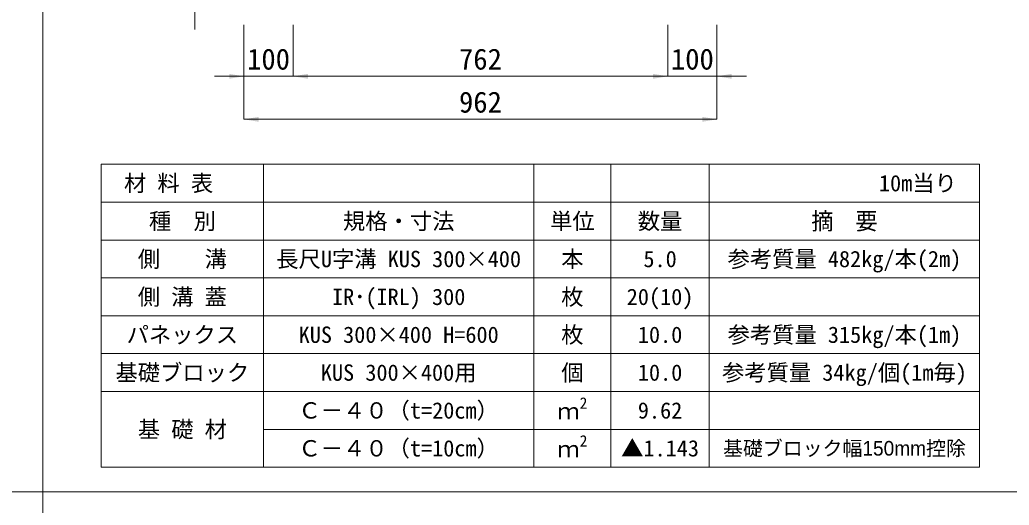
# Model space of a CAD drawing. Units: millimetres at full size, sheet at 1:40. Extents: x 206103 to 244503, y 883348 to 903496.
# Drawn here: x 213256 to 215269, y 896221 to 897208 of the extents above; entities that cross this region are included whole.
import ezdxf
from ezdxf.enums import TextEntityAlignment as Align

# ---------------------------------------------------------------- set-up
doc = ezdxf.new("R2010")
doc.units = ezdxf.units.MM
doc.header["$LTSCALE"] = 40
for name, color, linetype, lineweight in [('Defpoints_3', 8, 'Continuous', 0), ('図枠', 5, 'Continuous', 13), ('寸法・材料表', 7, 'Continuous', 13), ('寸法線', 7, 'Continuous', 13)]:
    doc.layers.add(name, color=color, linetype=linetype, lineweight=lineweight)
doc.styles.add('ＭＳ ゴシック', font='')
doc.styles.add('ＭＳ Ｐゴシック', font='')
doc.styles.get('ＭＳ ゴシック').set_extended_font_data('MS Gothic')
doc.styles.get('ＭＳ Ｐゴシック').set_extended_font_data('MS PGothic')

# ---------------------------------------------------------------- blocks, each defined once
blk = doc.blocks.new('filled_arrow')
at = {"color": 0, "linetype": 'Continuous', "lineweight": -2}
blk.add_solid([(7.5, 1.25), (0, 0), (7.5, -1.25)], dxfattribs=at)

msp = doc.modelspace()

# ---------------------------------------------------------------- linework, layer by layer
at = {"layer": 'Defpoints_3'}
for p, q in [((213421.89, 896914.77), (215208.53, 896914.77)), ((213421.89, 896914.77), (213421.89, 896837.33)), ((213751.89, 896914.77), (213751.89, 896837.33)), ((214301.89, 896914.77), (214301.89, 896837.33)), ((214458.53, 896914.77), (214458.53, 896837.33)), ((214658.53, 896914.77), (214658.53, 896837.33)), ((215208.53, 896914.77), (215208.53, 896837.33))]:
    msp.add_line(p, q, dxfattribs=at)
at = {"layer": '図枠'}
for p, q in [((213303.21, 903148.33), (213303.21, 883448.33)), ((206103.21, 896248.33), (223303.21, 896248.33))]:
    msp.add_line(p, q, dxfattribs=at)
at = {"layer": '寸法・材料表'}
for p, q in [((213421.89, 896837.33), (215208.53, 896837.33)), ((213421.89, 896837.33), (213421.89, 896298.33)), ((213751.89, 896837.33), (213751.89, 896298.33)), ((214301.89, 896837.33), (214301.89, 896298.33)), ((214458.53, 896837.33), (214458.53, 896298.33)), ((214658.53, 896837.33), (214658.53, 896298.33)), ((215208.53, 896837.33), (215208.53, 896298.33)), ((213421.89, 896760.33), (215208.53, 896760.33)), ((213421.89, 896683.33), (215208.53, 896683.33)), ((213421.89, 896606.33), (215208.53, 896606.33)), ((213421.89, 896529.33), (215208.53, 896529.33)), ((213421.89, 896452.33), (215208.53, 896452.33)), ((213751.89, 896375.33), (215208.53, 896375.33)), ((213421.89, 896298.33), (215208.53, 896298.33))]:
    msp.add_line(p, q, dxfattribs=at)
at = {"layer": '寸法線'}
for p, q in [((213612.21, 897188.33), (213612.21, 897408.33)), ((213712.21, 897198.33), (213712.21, 897093.39)), ((213712.21, 897198.33), (213712.21, 897005.89)), ((213812.21, 897198.33), (213812.21, 897093.39)), ((213812.21, 897198.33), (213812.21, 897093.39)), ((214574.21, 897198.33), (214574.21, 897093.39)), ((214574.21, 897198.33), (214574.21, 897093.39)), ((214674.21, 897198.33), (214674.21, 897093.39)), ((214674.21, 897198.33), (214674.21, 897005.89)), ((213652.21, 897093.39), (213872.21, 897093.39)), ((213812.21, 897093.39), (214574.21, 897093.39)), ((214514.21, 897093.39), (214734.21, 897093.39)), ((214674.21, 897005.89), (213712.21, 897005.89))]:
    msp.add_line(p, q, dxfattribs=at)

# ---------------------------------------------------------------- block references
at = {"layer": '寸法線', "xscale": 4, "yscale": 4, "rotation": 180}
for p in [(213712.21, 897093.39), (214574.21, 897093.39), (214574.21, 897093.39), (214674.21, 897005.89)]:
    msp.add_blockref('filled_arrow', p, dxfattribs=at)
at = {"layer": '寸法線', "xscale": 4, "yscale": 4}
for p in [(213812.21, 897093.39), (213812.21, 897093.39), (214674.21, 897093.39), (213712.21, 897005.89)]:
    msp.add_blockref('filled_arrow', p, dxfattribs=at)

# ---------------------------------------------------------------- texts
at = {"layer": '寸法・材料表', "style": 'ＭＳ ゴシック'}
msp.add_text('\u3000材 料 表', height=33.23, dxfattribs=at).set_placement((213422.94, 896876.05), align=Align.MIDDLE_LEFT)
msp.add_text('10m当り\u3000', height=33.23, dxfattribs=at).set_placement((215207.47, 896876.05), align=Align.MIDDLE_RIGHT)
at = {"layer": '寸法・材料表'}
for s, height, style, p in [('種\u3000別', 33.23, 'ＭＳ ゴシック', (213586.89, 896798.83)), ('規格・寸法', 33.23, 'ＭＳ ゴシック', (214026.89, 896798.83)), ('単位', 33.23, 'ＭＳ ゴシック', (214380.21, 896798.83)), ('数量', 33.23, 'ＭＳ ゴシック', (214558.53, 896798.83)), ('側\u3000\u3000溝', 33.23, 'ＭＳ ゴシック', (213586.89, 896721.83)), ('長尺U字溝 KUS 300×400', 33.23, 'ＭＳ ゴシック', (214026.89, 896721.83)), ('本', 33.23, 'ＭＳ ゴシック', (214380.21, 896721.83)), ('参考質量 482kg/本(2m)', 33.23, 'ＭＳ ゴシック', (214933.53, 896721.83)), ('5.0', 33.23, 'ＭＳ ゴシック', (214558.53, 896721.83)), ('側 溝 蓋', 33.23, 'ＭＳ ゴシック', (213586.89, 896644.83)), ('IR･(IRL) 300', 33.23, 'ＭＳ ゴシック', (214026.89, 896644.83)), ('枚', 33.23, 'ＭＳ ゴシック', (214380.21, 896644.83)), ('20(10)', 33.23, 'ＭＳ ゴシック', (214558.53, 896644.83)), ('パネックス', 33.23, 'ＭＳ ゴシック', (213586.89, 896567.83)), ('KUS 300×400 H=600', 33.23, 'ＭＳ ゴシック', (214026.89, 896567.83)), ('枚', 33.23, 'ＭＳ ゴシック', (214380.21, 896567.83)), ('10.0', 33.23, 'ＭＳ ゴシック', (214558.53, 896567.83)), ('参考質量 315kg/本(1m)', 33.23, 'ＭＳ ゴシック', (214933.53, 896567.83)), ('基礎ブロック', 33.23, 'ＭＳ ゴシック', (213586.89, 896490.83)), ('KUS 300×400用', 33.23, 'ＭＳ ゴシック', (214026.89, 896490.83)), ('個', 33.23, 'ＭＳ ゴシック', (214380.21, 896490.83)), ('10.0', 33.23, 'ＭＳ ゴシック', (214558.53, 896490.83)), ('参考質量 34kg/個(1m毎)', 33.23, 'ＭＳ ゴシック', (214933.53, 896490.83)), ('Ｃ－４０（t=20cm）', 33.23, 'ＭＳ ゴシック', (214026.89, 896413.83)), ('9.62', 33.23, 'ＭＳ ゴシック', (214558.53, 896413.83)), ('基 礎 材', 33.23, 'ＭＳ ゴシック', (213586.89, 896375.33)), ('Ｃ－４０（t=10cm）', 33.23, 'ＭＳ ゴシック', (214026.89, 896336.83)), ('▲1.143', 33.23, 'ＭＳ ゴシック', (214558.53, 896336.83)), ('基礎ブロック幅150mm控除', 29.69, 'ＭＳ Ｐゴシック', (214933.53, 896336.83))]:
    msp.add_text(s, height=height, dxfattribs=dict(at, style=style)).set_placement(p, align=Align.MIDDLE_CENTER)
at = {"layer": '寸法・材料表', "style": 'ＭＳ Ｐゴシック', "width": 0.95}
msp.add_text('摘\u3000要', height=34.64, dxfattribs=at).set_placement((214933.53, 896798.83), align=Align.MIDDLE_CENTER)
at = {"layer": '寸法・材料表', "style": 'ＭＳ ゴシック'}
for s, height, p in [('2', 23.26, (214394.94, 896410.22)), ('ｍ', 33.23, (214349.61, 896385.72)), ('2', 23.26, (214394.94, 896333.22)), ('ｍ', 33.23, (214349.61, 896308.72))]:
    msp.add_text(s, height=height, dxfattribs=at).set_placement(p, align=Align.BOTTOM_LEFT)
at = {"layer": '寸法線', "style": 'ＭＳ ゴシック'}
for s, p in [('100', (213762.21, 897128.39)), ('762', (214193.21, 897128.39)), ('100', (214624.21, 897128.39)), ('962', (214193.21, 897040.89))]:
    msp.add_text(s, height=42.72, dxfattribs=at).set_placement(p, align=Align.MIDDLE_CENTER)

doc.saveas('drawing.dxf')
